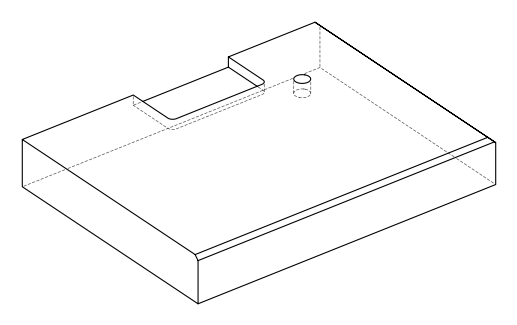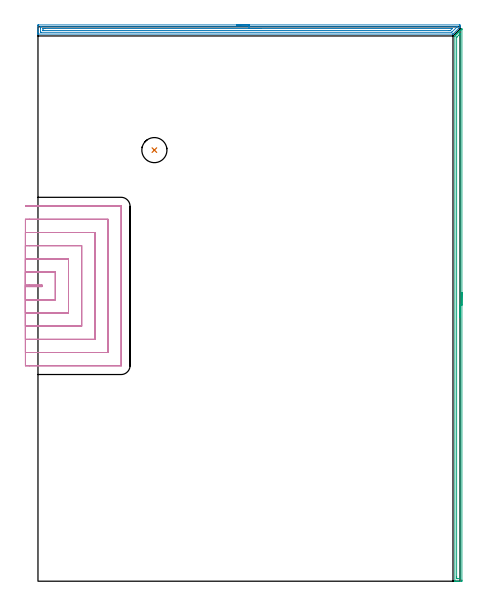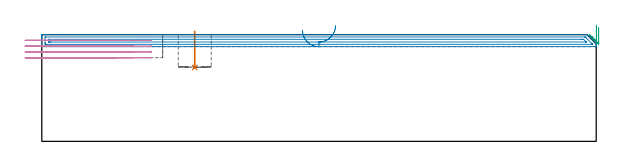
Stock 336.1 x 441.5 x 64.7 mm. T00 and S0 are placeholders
(PLAN: 4 operations, 2 tool changes, 30.6 min)
(1 INDEXABLE_INSERT_DRILL_BLIND_HOLE_FROM_SOLID | STEP1POCKET | NXT0302_011 | 0.09 min | 6168 mm3)
(2 AREA_MILL | FG_CHAMFER_SURFACE | UGT0205_001 | 8.21 min | 8957 mm3)
(3 AREA_MILL_1 | FG_CHAMFER_SURFACE_1 | UGT0205_001 | 7.2 min | 6838 mm3)
(4 MILL_SLOT | SLOT_PARTIAL_RECTANGULAR | UGT0201_103 | Follow Part, ap 3.5, ae 75% | 15.12 min | 144515 mm3)
(TOOL NXT0302_011 | Index. Insert Drill 20mm [880-D2000L25-05] | D20 PA176 FL100 Z2)
(TOOL UGT0205_001 | Chamfer Mill 20 x 3 x 45 deg. | D20 FL50 Z2)
(TOOL UGT0201_103 | End Mill 14 mm | D14 FL19 Z2)
(OP 1 INDEXABLE_INSERT_DRILL_BLIND_HOLE_FROM_SOLID)
G17 G21 G94 G90
T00 M6
G54
G17 G0 G90 X92.7 Y343.3 S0 M3
G43 Z74.7 H1
G94 G81 G98 Z44.8 F250. R66.7
G80
M5
M2
(OP 2 AREA_MILL)
G17 G21 G94 G90
T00 M6
G54
G17 G0 G90 X158.05 Y443. S1061 M3
G43 Z74.7 H0
Z67.4
G94 G1 X158.088 Z66.528 F250.
X158.202 Z65.664
X158.391 Z64.812
X158.653 Z63.98
X158.987 Z63.174
X159.39 Z62.4
X159.859 Z61.664
X160.39 Z60.972
X160.979 Z60.329
X161.622 Z59.74
X162.314 Z59.209
X163.05 Z58.74
X163.824 Z58.337
X164.63 Z58.003
X165.462 Z57.741
X166.314 Z57.552
X167.178 Z57.438
X168.05 Z57.4
X335.487
X335.661 Y442.999 Z57.401
X335.933 Y442.996 Z57.404
X336.098 Y442.991 Z57.405
X336.1 Y442.458 Z57.937
X336.099 Y441.348 Z59.051
X336.097 Y441.307 Z59.09
X336.082 Y441.281 Z59.117
X335.928 Y441.126 Z59.271
X335.189 Y440.389 Z60.011
X330.968 Y436.168 Z64.231
X330.626 Y435.826 Z64.571
X330.503 Y435.705 Z64.691
X330.129 Y435.7 Z64.7
X0.167
X0.01 Y435.703 Z64.688
X0.008 Y435.735 Z64.656
X0. Y436.105 Z64.295
Y436.468 Z63.932
Y437.13 Z63.265
Y438.349 Z62.048
Y438.906 Z61.488
Y442.179 Z58.217
X0.003 Y442.458 Z57.939
X0.008 Y442.991 Z57.406
X0.074 Y442.994 Z57.404
X0.613 Y443. Z57.4
X168.05
Y441.586 Z58.814
X333.685 Y441.585 Z58.815
X333.701
X333.908 Y441.57 Z58.83
X333.809 Y441.462 Z58.938
X333.701 Y441.351 Z59.049
X333.366 Y441.015 Z59.385
X330.129 Y437.779 Z62.621
X329.802 Y437.455 Z62.945
X329.468 Y437.13 Z63.27
X329.251 Y437.115 Z63.285
X329.236 Y437.114 Z63.286
X2.399 Y437.115 Z63.285
X2.01 Y437.13 Z63.27
X2.001 Y437.526 Z62.874
X2. Y440.682 Z59.718
X2.001 Y441.078 Z59.322
X2.01 Y441.57 Z58.83
X2.383 Y441.585 Z58.815
X2.399 Y441.586 Z58.814
X168.05
Y440.172 Z60.228
X329.75 Y440.171 Z60.229
X329.871 Y440.169 Z60.231
X329.993 Y440.165 Z60.235
X330.047 Y440.157 Z60.243
X330.01 Y440.115 Z60.285
X329.959 Y440.059 Z60.341
X328.575 Y438.675 Z61.725
X328.495 Y438.599 Z61.801
X328.431 Y438.542 Z61.858
X328.343 Y438.535 Z61.865
X327.828 Y438.53 Z61.87
X327.45 Y438.529 Z61.871
X326.937 Y438.528 Z61.872
X4.565 Y438.529
X4.185 Y438.53 Z61.87
X4.059 Y438.532 Z61.868
X4.021 Y438.535 Z61.865
X4.01 Y438.6 Z61.8
X4.004 Y438.722 Z61.678
X4.001 Y438.906 Z61.494
X4.002 Y439.976 Z60.424
X4.01 Y440.155 Z60.245
X4.185 Y440.164 Z60.236
X4.7 Y440.17 Z60.23
X5.078 Y440.171 Z60.229
X5.591 Y440.172 Z60.228
X168.05
X168.922 Z60.267
X169.787 Z60.38
X170.638 Z60.569
X171.47 Z60.832
X172.276 Z61.165
X173.05 Z61.568
X173.786 Z62.037
X174.478 Z62.568
X175.121 Z63.157
X175.71 Z63.801
X176.242 Z64.493
X176.71 Z65.228
X177.113 Z66.002
X177.447 Z66.808
X177.709 Z67.64
X177.898 Z68.492
X178.012 Z69.357
X178.05 Z70.228
G0 Z74.7
M5
M2
(OP 3 AREA_MILL_1)
G17 G21 G94 G90
T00 M6
G54
G17 G0 G90 X337.6 Y229.9 S1061 M3
G43 Z74.7 H0
Z69.1
G94 G1 Y229.862 Z68.228 F250.
Y229.748 Z67.364
Y229.559 Z66.512
Y229.297 Z65.68
Y228.963 Z64.874
Y228.56 Z64.1
Y228.091 Z63.364
Y227.56 Z62.672
Y226.971 Z62.029
Y226.328 Z61.44
Y225.636 Z60.908
Y224.9 Z60.44
Y224.126 Z60.037
Y223.32 Z59.703
Y222.488 Z59.441
Y221.636 Z59.252
Y220.772 Z59.138
Y219.9 Z59.1
Y0.933
X337.599 Y0.616 Z59.101
X337.593 Y0.047 Z59.104
X337.591 Y0.008 Z59.105
X337.026 Y0. Z59.67
X335.245 Z61.449
X334.693 Z62.004
X334.355 Z62.341
X333.802 Z62.894
X333.465 Z63.23
X332.435 Z64.264
X332.047 Y0.008 Z64.645
X332.003 Y0.01 Z64.688
X332. Y0.169 Z64.7
Y433.825
X332.005 Y434.203 Z64.691
X332.117 Y434.318 Z64.58
X332.574 Y434.776 Z64.122
X332.631 Y434.832 Z64.068
X332.815 Y435.016 Z63.884
X332.871 Y435.073 Z63.826
X332.927 Y435.127 Z63.772
X333.113 Y435.313 Z63.586
X333.168 Y435.369 Z63.529
X333.223 Y435.423 Z63.476
X333.411 Y435.611 Z63.288
X333.465 Y435.666 Z63.232
X333.518 Y435.719 Z63.18
X333.708 Y435.909 Z62.991
X333.761 Y435.963 Z62.935
X333.814 Y436.015 Z62.885
X334.006 Y436.206 Z62.693
X334.058 Y436.26 Z62.639
X334.11 Y436.31 Z62.589
X334.304 Y436.504 Z62.395
X334.355 Y436.556 Z62.342
X334.406 Y436.606 Z62.293
X334.601 Y436.802 Z62.097
X334.652 Y436.853 Z62.045
X334.701 Y436.902 Z61.997
X334.899 Y437.1 Z61.8
X334.948 Y437.15 Z61.749
X334.997 Y437.198 Z61.702
X335.197 Y437.397 Z61.502
X335.245 Y437.446 Z61.452
X335.293 Y437.493 Z61.406
X335.495 Y437.695 Z61.204
X335.542 Y437.743 Z61.155
X335.589 Y437.789 Z61.11
X335.792 Y437.993 Z60.907
X335.839 Y438.04 Z60.858
X335.885 Y438.085 Z60.814
X336.09 Y438.291 Z60.609
X336.135 Y438.337 Z60.562
X336.18 Y438.381 Z60.519
X336.388 Y438.588 Z60.311
X336.432 Y438.633 Z60.265
X336.476 Y438.676 Z60.223
X336.686 Y438.886 Z60.013
X337.026 Y439.227 Z59.672
X337.149 Y439.349 Z59.55
X337.281 Y439.482 Z59.418
X337.471 Y439.672 Z59.227
X337.582 Y439.779 Z59.115
X337.594 Y439.783 Z59.103
X337.599 Y439.779 Z59.099
X337.6 Y439.568 Z59.1
Y219.9
X336.186 Z60.514
X336.185 Y2.301 Z60.515
X336.183 Y2.2 Z60.517
X336.178 Y2.01 Z60.522
X336.135 Y2.008 Z60.565
X335.645 Y2.001 Z61.055
X334.355 Z62.345
X333.863 Y2.003 Z62.837
X333.465 Y2.01 Z63.235
X333.421 Y2.402 Z63.279
X333.418 Y2.449 Z63.282
X333.414 Y3.296 Z63.286
Y3.346
X333.415 Y432.982 Z63.285
X333.416 Y433.032 Z63.284
X333.421 Y433.132 Z63.279
X333.426 Y433.165 Z63.274
X333.436 Y433.179 Z63.264
X333.465 Y433.212 Z63.235
X333.769 Y433.519 Z62.931
X334.074 Y433.825 Z62.626
X335.245 Y434.996 Z61.455
X335.861 Y435.611 Z60.839
X335.999 Y435.747 Z60.701
X336.135 Y435.879 Z60.565
X336.174 Y435.913 Z60.526
X336.181 Y435.762 Z60.519
X336.185 Y435.662 Z60.515
X336.186 Y435.611 Z60.514
Y435.56
Y219.9
Y219.028 Z60.552
Y218.163 Z60.666
Y217.312 Z60.855
Y216.48 Z61.117
Y215.674 Z61.451
Y214.9 Z61.854
Y214.164 Z62.323
Y213.472 Z62.854
Y212.829 Z63.443
Y212.24 Z64.086
Y211.708 Z64.778
Y211.24 Z65.514
Y210.837 Z66.288
Y210.503 Z67.094
Y210.241 Z67.926
Y210.052 Z68.778
Y209.938 Z69.643
Y209.9 Z70.514
G0 Z74.7
M5
M2
(OP 4 MILL_SLOT)
G17 G21 G94 G90
T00 M6
G54
G17 G0 G90 X-10. Y234.6 S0 M3
G43 Z74.7 H0
Z61.2
G94 G1 X-7. F250.
X3.3 F500.
Y235.7
X-7.
X-10. F250.
Y224.1
X-7.
X13.8 F500.
Y246.2
X-7.
X-10. F250.
Y213.6
X-7.
X24.3 F500.
Y256.7
X-7.
X-10. F250.
Y203.1
X-7.
X34.8 F500.
Y267.2
X-7.
X-10. F250.
Y192.6
X-7.
X45.3 F500.
Y277.7
X-7.
X-10. F250.
Y182.1
X-7.
X55.8 F500.
Y288.2
X-7.
X-10. F250.
Y171.6
X-7.
X66.2 F500.
X66.255 Y171.605
X66.295 Y171.645
X66.3 Y171.7
Y298.6
X66.295 Y298.655
X66.255 Y298.695
X66.2 Y298.7
X-7.
X-10. F250.
G0 Y234.6 Z57.7
G1 X-7.
X3.3 F500.
Y235.7
X-7.
X-10. F250.
Y224.1
X-7.
X13.8 F500.
Y246.2
X-7.
X-10. F250.
Y213.6
X-7.
X24.3 F500.
Y256.7
X-7.
X-10. F250.
Y203.1
X-7.
X34.8 F500.
Y267.2
X-7.
X-10. F250.
Y192.6
X-7.
X45.3 F500.
Y277.7
X-7.
X-10. F250.
Y182.1
X-7.
X55.8 F500.
Y288.2
X-7.
X-10. F250.
Y171.6
X-7.
X66.2 F500.
X66.255 Y171.605
X66.295 Y171.645
X66.3 Y171.7
Y298.6
X66.295 Y298.655
X66.255 Y298.695
X66.2 Y298.7
X-7.
X-10. F250.
G0 Y234.6 Z54.2
G1 X-7.
X3.3 F500.
Y235.7
X-7.
X-10. F250.
Y224.1
X-7.
X13.8 F500.
Y246.2
X-7.
X-10. F250.
Y213.6
X-7.
X24.3 F500.
Y256.7
X-7.
X-10. F250.
Y203.1
X-7.
X34.8 F500.
Y267.2
X-7.
X-10. F250.
Y192.6
X-7.
X45.3 F500.
Y277.7
X-7.
X-10. F250.
Y182.1
X-7.
X55.8 F500.
Y288.2
X-7.
X-10. F250.
Y171.6
X-7.
X66.2 F500.
X66.255 Y171.605
X66.295 Y171.645
X66.3 Y171.7
Y298.6
X66.295 Y298.655
X66.255 Y298.695
X66.2 Y298.7
X-7.
X-10. F250.
G0 Y234.6 Z50.7
G1 X-7.
X3.3 F500.
Y235.7
X-7.
X-10. F250.
Y224.1
X-7.
X13.8 F500.
Y246.2
X-7.
X-10. F250.
Y213.6
X-7.
X24.3 F500.
Y256.7
X-7.
X-10. F250.
Y203.1
X-7.
X34.8 F500.
Y267.2
X-7.
X-10. F250.
Y192.6
X-7.
X45.3 F500.
Y277.7
X-7.
X-10. F250.
Y182.1
X-7.
X55.8 F500.
Y288.2
X-7.
X-10. F250.
Y171.6
X-7.
X66.2 F500.
X66.255 Y171.605
X66.295 Y171.645
X66.3 Y171.7
Y298.6
X66.295 Y298.655
X66.255 Y298.695
X66.2 Y298.7
X-7.
X-10. F250.
G0 Z74.7
M5
M2
